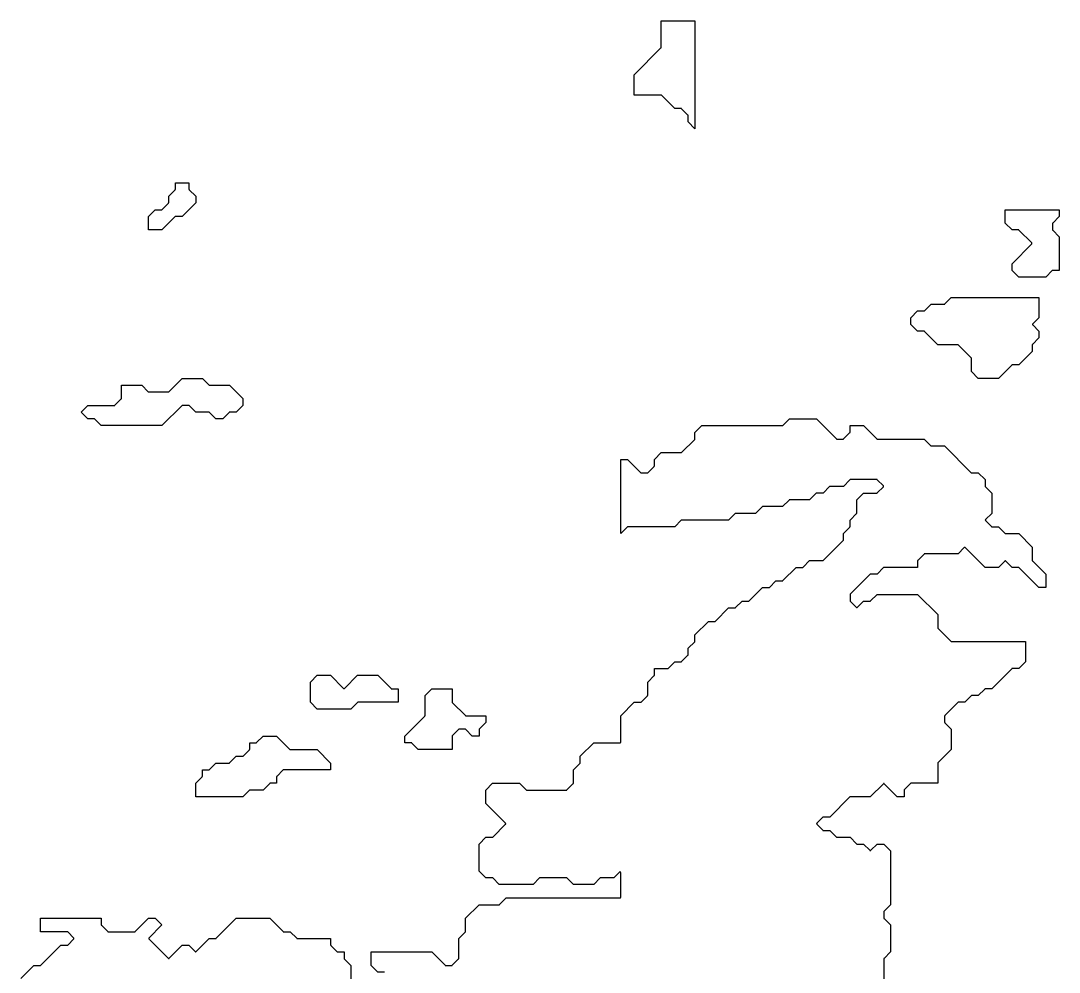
# Model space of a CAD drawing. Header units: metres. Extents: x 0 to 799, y 1 to 1100.
# Drawn here: x 639.1 to 793, y 957 to 1098 of the extents above; entities that cross this region are included whole.
import ezdxf

# ---------------------------------------------------------------- set-up
doc = ezdxf.new("R2010")
doc.units = ezdxf.units.M
doc.layers.add('forest', color=7, linetype='Continuous')

msp = doc.modelspace()

# ---------------------------------------------------------------- linework, layer by layer
at = {"layer": 'forest', "color": 191}
for points in [[(730, 1087), (730, 1087), (730, 1090), (730, 1090), (730, 1090), (733.97, 1093.97), (733.98, 1093.98), (733.98, 1093.99), (733.99, 1093.99), (733.99, 1094), (734, 1094.01), (734, 1094.02), (734, 1094.03), (734, 1094.04), (734, 1098), (734, 1098), (734, 1098), (739, 1098), (739, 1098), (739, 1098), (739, 1082), (739, 1082), (739, 1082), (738, 1083), (738, 1083), (738, 1083), (738, 1083.96), (738, 1083.97), (738, 1083.98), (738, 1083.99), (737.99, 1084), (737.99, 1084.01), (737.98, 1084.01), (737.98, 1084.02), (737.97, 1084.03), (737.03, 1084.97), (737.02, 1084.98), (737.01, 1084.98), (737.01, 1084.99), (737, 1084.99), (736.99, 1085), (736.98, 1085), (736.97, 1085), (736.96, 1085), (736, 1085), (736, 1085), (736, 1085), (734.03, 1086.97), (734.02, 1086.98), (734.01, 1086.98), (734.01, 1086.99), (734, 1086.99), (733.99, 1087), (733.98, 1087), (733.97, 1087), (733.96, 1087), (730, 1087), (730, 1087)], [(658, 1067), (658, 1067), (658, 1069), (658, 1069), (658, 1069), (659, 1070), (659, 1070), (659, 1070), (659.96, 1070), (659.97, 1070), (659.98, 1070), (659.99, 1070), (660, 1070.01), (660.01, 1070.01), (660.01, 1070.02), (660.02, 1070.02), (660.03, 1070.03), (660.97, 1070.97), (660.98, 1070.98), (660.98, 1070.99), (660.99, 1070.99), (660.99, 1071), (661, 1071.01), (661, 1071.02), (661, 1071.03), (661, 1071.04), (661, 1072), (661, 1072), (661, 1072), (661.97, 1072.97), (661.98, 1072.98), (661.98, 1072.99), (661.99, 1072.99), (661.99, 1073), (662, 1073.01), (662, 1073.02), (662, 1073.03), (662, 1073.04), (662, 1074), (662, 1074), (662, 1074), (664, 1074), (664, 1074), (664, 1074), (664, 1073.04), (664, 1073.03), (664, 1073.02), (664, 1073.01), (664.01, 1073), (664.01, 1072.99), (664.02, 1072.99), (664.02, 1072.98), (664.03, 1072.97), (665, 1072), (665, 1072), (665, 1072), (665, 1071), (665, 1071), (665, 1071), (663, 1069), (663, 1069), (663, 1069), (662.04, 1069), (662.03, 1069), (662.02, 1069), (662.01, 1069), (662, 1068.99), (661.99, 1068.99), (661.99, 1068.98), (661.98, 1068.98), (661.97, 1068.97), (660, 1067), (660, 1067), (660, 1067), (658, 1067), (658, 1067)], [(785, 1070), (785, 1070), (793, 1070), (793, 1070), (793, 1070), (793, 1069), (793, 1069), (793, 1069), (792.03, 1068.03), (792.02, 1068.02), (792.02, 1068.01), (792.01, 1068.01), (792.01, 1068), (792, 1067.99), (792, 1067.98), (792, 1067.97), (792, 1067.96), (792, 1067.04), (792, 1067.03), (792, 1067.02), (792, 1067.01), (792.01, 1067), (792.01, 1066.99), (792.02, 1066.99), (792.02, 1066.98), (792.03, 1066.97), (793, 1066), (793, 1066), (793, 1066), (793, 1061), (793, 1061), (793, 1061), (792.04, 1061), (792.03, 1061), (792.02, 1061), (792.01, 1061), (792, 1060.99), (791.99, 1060.99), (791.99, 1060.98), (791.98, 1060.98), (791.97, 1060.97), (791, 1060), (791, 1060), (791, 1060), (787, 1060), (787, 1060), (787, 1060), (786, 1061), (786, 1061), (786, 1061), (786, 1062), (786, 1062), (786, 1062), (788.93, 1064.93), (788.94, 1064.94), (788.94, 1064.94), (788.95, 1064.95), (788.95, 1064.96), (788.95, 1064.97), (788.96, 1064.98), (788.96, 1064.99), (788.96, 1065), (788.96, 1065.01), (788.96, 1065.02), (788.95, 1065.03), (788.95, 1065.04), (788.95, 1065.05), (788.94, 1065.06), (788.94, 1065.06), (788.93, 1065.07), (787.03, 1066.97), (787.02, 1066.98), (787.01, 1066.98), (787.01, 1066.99), (787, 1066.99), (786.99, 1067), (786.98, 1067), (786.97, 1067), (786.96, 1067), (786, 1067), (786, 1067), (786, 1067), (785, 1068), (785, 1068), (785, 1068), (785, 1070), (785, 1070)], [(771, 1053), (771, 1053), (771, 1054), (771, 1054), (771, 1054), (772, 1055), (772, 1055), (772, 1055), (772.96, 1055), (772.97, 1055), (772.98, 1055), (772.99, 1055), (773, 1055.01), (773.01, 1055.01), (773.01, 1055.02), (773.02, 1055.02), (773.03, 1055.03), (774, 1056), (774, 1056), (774, 1056), (775.96, 1056), (775.97, 1056), (775.98, 1056), (775.99, 1056), (776, 1056.01), (776.01, 1056.01), (776.01, 1056.02), (776.02, 1056.02), (776.03, 1056.03), (777, 1057), (777, 1057), (777, 1057), (790, 1057), (790, 1057), (790, 1057), (790, 1054), (790, 1054), (790, 1054), (789.07, 1053.07), (789.06, 1053.06), (789.06, 1053.06), (789.05, 1053.05), (789.05, 1053.04), (789.05, 1053.03), (789.04, 1053.02), (789.04, 1053.01), (789.04, 1053), (789.04, 1052.99), (789.04, 1052.98), (789.05, 1052.97), (789.05, 1052.96), (789.05, 1052.95), (789.06, 1052.94), (789.06, 1052.94), (789.07, 1052.93), (790, 1052), (790, 1052), (790, 1052), (790, 1051), (790, 1051), (790, 1051), (789.03, 1050.03), (789.02, 1050.02), (789.02, 1050.01), (789.01, 1050.01), (789.01, 1050), (789, 1049.99), (789, 1049.98), (789, 1049.97), (789, 1049.96), (789, 1049), (789, 1049), (789, 1049), (787, 1047), (787, 1047), (787, 1047), (786.04, 1047), (786.03, 1047), (786.02, 1047), (786.01, 1047), (786, 1046.99), (785.99, 1046.99), (785.99, 1046.98), (785.98, 1046.98), (785.97, 1046.97), (784, 1045), (784, 1045), (784, 1045), (781, 1045), (781, 1045), (781, 1045), (780, 1046), (780, 1046), (780, 1046), (780, 1047.96), (780, 1047.97), (780, 1047.98), (780, 1047.99), (779.99, 1048), (779.99, 1048.01), (779.98, 1048.01), (779.98, 1048.02), (779.97, 1048.03), (778.03, 1049.97), (778.02, 1049.98), (778.01, 1049.98), (778.01, 1049.99), (778, 1049.99), (777.99, 1050), (777.98, 1050), (777.97, 1050), (777.96, 1050), (775, 1050), (775, 1050), (775, 1050), (773.03, 1051.97), (773.02, 1051.98), (773.01, 1051.98), (773.01, 1051.99), (773, 1051.99), (772.99, 1052), (772.98, 1052), (772.97, 1052), (772.96, 1052), (772, 1052), (772, 1052), (772, 1052), (771, 1053), (771, 1053)], [(648, 1040), (648, 1040), (649, 1041), (649, 1041), (649, 1041), (652.96, 1041), (652.97, 1041), (652.98, 1041), (652.99, 1041), (653, 1041.01), (653.01, 1041.01), (653.01, 1041.02), (653.02, 1041.02), (653.03, 1041.03), (653.97, 1041.97), (653.98, 1041.98), (653.98, 1041.99), (653.99, 1041.99), (653.99, 1042), (654, 1042.01), (654, 1042.02), (654, 1042.03), (654, 1042.04), (654, 1044), (654, 1044), (654, 1044), (657, 1044), (657, 1044), (657, 1044), (657.97, 1043.03), (657.98, 1043.02), (657.99, 1043.02), (657.99, 1043.01), (658, 1043.01), (658.01, 1043), (658.02, 1043), (658.03, 1043), (658.04, 1043), (660.96, 1043), (660.97, 1043), (660.98, 1043), (660.99, 1043), (661, 1043.01), (661.01, 1043.01), (661.01, 1043.02), (661.02, 1043.02), (661.03, 1043.03), (663, 1045), (663, 1045), (663, 1045), (666, 1045), (666, 1045), (666, 1045), (666.97, 1044.03), (666.98, 1044.02), (666.99, 1044.02), (666.99, 1044.01), (667, 1044.01), (667.01, 1044), (667.02, 1044), (667.03, 1044), (667.04, 1044), (670, 1044), (670, 1044), (670, 1044), (672, 1042), (672, 1042), (672, 1042), (672, 1041), (672, 1041), (672, 1041), (671, 1040), (671, 1040), (671, 1040), (670.04, 1040), (670.03, 1040), (670.02, 1040), (670.01, 1040), (670, 1039.99), (669.99, 1039.99), (669.99, 1039.98), (669.98, 1039.98), (669.97, 1039.97), (669, 1039), (669, 1039), (669, 1039), (668, 1039), (668, 1039), (668, 1039), (667.03, 1039.97), (667.02, 1039.98), (667.01, 1039.98), (667.01, 1039.99), (667, 1039.99), (666.99, 1040), (666.98, 1040), (666.97, 1040), (666.96, 1040), (665, 1040), (665, 1040), (665, 1040), (664.03, 1040.97), (664.02, 1040.98), (664.01, 1040.98), (664.01, 1040.99), (664, 1040.99), (663.99, 1041), (663.98, 1041), (663.97, 1041), (663.96, 1041), (663.04, 1041), (663.03, 1041), (663.02, 1041), (663.01, 1041), (663, 1040.99), (662.99, 1040.99), (662.99, 1040.98), (662.98, 1040.98), (662.97, 1040.97), (660, 1038), (660, 1038), (660, 1038), (651, 1038), (651, 1038), (651, 1038), (650.03, 1038.97), (650.02, 1038.98), (650.01, 1038.98), (650.01, 1038.99), (650, 1038.99), (649.99, 1039), (649.98, 1039), (649.97, 1039), (649.96, 1039), (649, 1039), (649, 1039), (649, 1039), (648, 1040), (648, 1040)], [(692.97, 957), (692.96, 957), (692, 957), (692, 957), (692, 957), (691, 958), (691, 958), (691, 958), (691, 960), (691, 960), (691, 960), (700, 960), (700, 960), (700, 960), (701.97, 958.03), (701.98, 958.02), (701.99, 958.02), (701.99, 958.01), (702, 958.01), (702.01, 958), (702.02, 958), (702.03, 958), (702.04, 958), (702.96, 958), (702.97, 958), (702.98, 958), (702.99, 958), (703, 958.01), (703.01, 958.01), (703.01, 958.02), (703.02, 958.02), (703.03, 958.03), (703.97, 958.97), (703.98, 958.98), (703.98, 958.99), (703.99, 958.99), (703.99, 959), (704, 959.01), (704, 959.02), (704, 959.03), (704, 959.04), (704, 962), (704, 962), (704, 962), (704.97, 962.97), (704.98, 962.98), (704.98, 962.99), (704.99, 962.99), (704.99, 963), (705, 963.01), (705, 963.02), (705, 963.03), (705, 963.04), (705, 965), (705, 965), (705, 965), (707, 967), (707, 967), (707, 967), (709.96, 967), (709.97, 967), (709.98, 967), (709.99, 967), (710, 967.01), (710.01, 967.01), (710.01, 967.02), (710.02, 967.02), (710.03, 967.03), (711, 968), (711, 968), (711, 968), (727.9, 968), (727.91, 968), (727.92, 968), (727.93, 968), (727.94, 968.01), (727.95, 968.01), (727.96, 968.02), (727.96, 968.02), (727.97, 968.03), (727.98, 968.04), (727.98, 968.04), (727.99, 968.05), (727.99, 968.06), (728, 968.07), (728, 968.08), (728, 968.09), (728, 968.1), (728, 971.76), (728, 971.77), (728, 971.78), (728, 971.79), (727.99, 971.8), (727.99, 971.81), (727.98, 971.81), (727.98, 971.82), (727.97, 971.83), (727.96, 971.84), (727.96, 971.84), (727.95, 971.85), (727.94, 971.85), (727.93, 971.85), (727.92, 971.86), (727.91, 971.86), (727.9, 971.86), (727.89, 971.86), (727.88, 971.86), (727.87, 971.85), (727.86, 971.85), (727.85, 971.85), (727.84, 971.84), (727.84, 971.84), (727.83, 971.83), (727, 971), (727, 971), (727, 971), (725.04, 971), (725.03, 971), (725.02, 971), (725.01, 971), (725, 970.99), (724.99, 970.99), (724.99, 970.98), (724.98, 970.98), (724.97, 970.97), (724, 970), (724, 970), (724, 970), (721, 970), (721, 970), (721, 970), (720.03, 970.97), (720.02, 970.98), (720.01, 970.98), (720.01, 970.99), (720, 970.99), (719.99, 971), (719.98, 971), (719.97, 971), (719.96, 971), (716.04, 971), (716.03, 971), (716.02, 971), (716.01, 971), (716, 970.99), (715.99, 970.99), (715.99, 970.98), (715.98, 970.98), (715.97, 970.97), (715, 970), (715, 970), (715, 970), (710, 970), (710, 970), (710, 970), (709.03, 970.97), (709.02, 970.98), (709.01, 970.98), (709.01, 970.99), (709, 970.99), (708.99, 971), (708.98, 971), (708.97, 971), (708.96, 971), (708, 971), (708, 971), (708, 971), (707, 972), (707, 972), (707, 972), (707, 976), (707, 976), (707, 976), (708, 977), (708, 977), (708, 977), (708.96, 977), (708.97, 977), (708.98, 977), (708.99, 977), (709, 977.01), (709.01, 977.01), (709.01, 977.02), (709.02, 977.02), (709.03, 977.03), (710.93, 978.93), (710.94, 978.94), (710.94, 978.94), (710.95, 978.95), (710.95, 978.96), (710.95, 978.97), (710.96, 978.98), (710.96, 978.99), (710.96, 979), (710.96, 979.01), (710.96, 979.02), (710.95, 979.03), (710.95, 979.04), (710.95, 979.05), (710.94, 979.06), (710.94, 979.06), (710.93, 979.07), (708, 982), (708, 982), (708, 982), (708, 984), (708, 984), (708, 984), (709, 985), (709, 985), (709, 985), (713, 985), (713, 985), (713, 985), (713.97, 984.03), (713.98, 984.02), (713.99, 984.02), (713.99, 984.01), (714, 984.01), (714.01, 984), (714.02, 984), (714.03, 984), (714.04, 984), (719.96, 984), (719.97, 984), (719.98, 984), (719.99, 984), (720, 984.01), (720.01, 984.01), (720.01, 984.02), (720.02, 984.02), (720.03, 984.03), (720.97, 984.97), (720.98, 984.98), (720.98, 984.99), (720.99, 984.99), (720.99, 985), (721, 985.01), (721, 985.02), (721, 985.03), (721, 985.04), (721, 987), (721, 987), (721, 987), (721.97, 987.97), (721.98, 987.98), (721.98, 987.99), (721.99, 987.99), (721.99, 988), (722, 988.01), (722, 988.02), (722, 988.03), (722, 988.04), (722, 989), (722, 989), (722, 989), (724, 991), (724, 991), (724, 991), (727.9, 991), (727.91, 991), (727.92, 991), (727.93, 991), (727.94, 991.01), (727.95, 991.01), (727.96, 991.02), (727.96, 991.02), (727.97, 991.03), (727.98, 991.04), (727.98, 991.04), (727.99, 991.05), (727.99, 991.06), (728, 991.07), (728, 991.08), (728, 991.09), (728, 991.1), (728, 995), (728, 995), (728, 995), (730, 997), (730, 997), (730, 997), (730.96, 997), (730.97, 997), (730.98, 997), (730.99, 997), (731, 997.01), (731.01, 997.01), (731.01, 997.02), (731.02, 997.02), (731.03, 997.03), (731.97, 997.97), (731.98, 997.98), (731.98, 997.99), (731.99, 997.99), (731.99, 998), (732, 998.01), (732, 998.02), (732, 998.03), (732, 998.04), (732, 1000), (732, 1000), (732, 1000), (732.97, 1000.97), (732.98, 1000.98), (732.98, 1000.99), (732.99, 1000.99), (732.99, 1001), (733, 1001.01), (733, 1001.02), (733, 1001.03), (733, 1001.04), (733, 1002), (733, 1002), (733, 1002), (734.96, 1002), (734.97, 1002), (734.98, 1002), (734.99, 1002), (735, 1002.01), (735.01, 1002.01), (735.01, 1002.02), (735.02, 1002.02), (735.03, 1002.03), (736, 1003), (736, 1003), (736, 1003), (736.96, 1003), (736.97, 1003), (736.98, 1003), (736.99, 1003), (737, 1003.01), (737.01, 1003.01), (737.01, 1003.02), (737.02, 1003.02), (737.03, 1003.03), (737.97, 1003.97), (737.98, 1003.98), (737.98, 1003.99), (737.99, 1003.99), (737.99, 1004), (738, 1004.01), (738, 1004.02), (738, 1004.03), (738, 1004.04), (738, 1005), (738, 1005), (738, 1005), (738.97, 1005.97), (738.98, 1005.98), (738.98, 1005.99), (738.99, 1005.99), (738.99, 1006), (739, 1006.01), (739, 1006.02), (739, 1006.03), (739, 1006.04), (739, 1007), (739, 1007), (739, 1007), (741, 1009), (741, 1009), (741, 1009), (741.96, 1009), (741.97, 1009), (741.98, 1009), (741.99, 1009), (742, 1009.01), (742.01, 1009.01), (742.01, 1009.02), (742.02, 1009.02), (742.03, 1009.03), (744, 1011), (744, 1011), (744, 1011), (744.96, 1011), (744.97, 1011), (744.98, 1011), (744.99, 1011), (745, 1011.01), (745.01, 1011.01), (745.01, 1011.02), (745.02, 1011.02), (745.03, 1011.03), (746, 1012), (746, 1012), (746, 1012), (746.96, 1012), (746.97, 1012), (746.98, 1012), (746.99, 1012), (747, 1012.01), (747.01, 1012.01), (747.01, 1012.02), (747.02, 1012.02), (747.03, 1012.03), (749, 1014), (749, 1014), (749, 1014), (749.96, 1014), (749.97, 1014), (749.98, 1014), (749.99, 1014), (750, 1014.01), (750.01, 1014.01), (750.01, 1014.02), (750.02, 1014.02), (750.03, 1014.03), (751, 1015), (751, 1015), (751, 1015), (751.96, 1015), (751.97, 1015), (751.98, 1015), (751.99, 1015), (752, 1015.01), (752.01, 1015.01), (752.01, 1015.02), (752.02, 1015.02), (752.03, 1015.03), (754, 1017), (754, 1017), (754, 1017), (754.96, 1017), (754.97, 1017), (754.98, 1017), (754.99, 1017), (755, 1017.01), (755.01, 1017.01), (755.01, 1017.02), (755.02, 1017.02), (755.03, 1017.03), (756, 1018), (756, 1018), (756, 1018), (757.96, 1018), (757.97, 1018), (757.98, 1018), (757.99, 1018), (758, 1018.01), (758.01, 1018.01), (758.01, 1018.02), (758.02, 1018.02), (758.03, 1018.03), (760.97, 1020.97), (760.98, 1020.98), (760.98, 1020.99), (760.99, 1020.99), (760.99, 1021), (761, 1021.01), (761, 1021.02), (761, 1021.03), (761, 1021.04), (761, 1022), (761, 1022), (761, 1022), (761.97, 1022.97), (761.98, 1022.98), (761.98, 1022.99), (761.99, 1022.99), (761.99, 1023), (762, 1023.01), (762, 1023.02), (762, 1023.03), (762, 1023.04), (762, 1024), (762, 1024), (762, 1024), (762.97, 1024.97), (762.98, 1024.98), (762.98, 1024.99), (762.99, 1024.99), (762.99, 1025), (763, 1025.01), (763, 1025.02), (763, 1025.03), (763, 1025.04), (763, 1027), (763, 1027), (763, 1027), (764, 1028), (764, 1028), (764, 1028), (765.96, 1028), (765.97, 1028), (765.98, 1028), (765.99, 1028), (766, 1028.01), (766.01, 1028.01), (766.01, 1028.02), (766.02, 1028.02), (766.03, 1028.03), (766.93, 1028.93), (766.94, 1028.94), (766.94, 1028.94), (766.95, 1028.95), (766.95, 1028.96), (766.95, 1028.97), (766.96, 1028.98), (766.96, 1028.99), (766.96, 1029), (766.96, 1029.01), (766.96, 1029.02), (766.95, 1029.03), (766.95, 1029.04), (766.95, 1029.05), (766.94, 1029.06), (766.94, 1029.06), (766.93, 1029.07), (766.03, 1029.97), (766.02, 1029.98), (766.01, 1029.98), (766.01, 1029.99), (766, 1029.99), (765.99, 1030), (765.98, 1030), (765.97, 1030), (765.96, 1030), (762.04, 1030), (762.03, 1030), (762.02, 1030), (762.01, 1030), (762, 1029.99), (761.99, 1029.99), (761.99, 1029.98), (761.98, 1029.98), (761.97, 1029.97), (761, 1029), (761, 1029), (761, 1029), (759.04, 1029), (759.03, 1029), (759.02, 1029), (759.01, 1029), (759, 1028.99), (758.99, 1028.99), (758.99, 1028.98), (758.98, 1028.98), (758.97, 1028.97), (758, 1028), (758, 1028), (758, 1028), (757.04, 1028), (757.03, 1028), (757.02, 1028), (757.01, 1028), (757, 1027.99), (756.99, 1027.99), (756.99, 1027.98), (756.98, 1027.98), (756.97, 1027.97), (756, 1027), (756, 1027), (756, 1027), (753.04, 1027), (753.03, 1027), (753.02, 1027), (753.01, 1027), (753, 1026.99), (752.99, 1026.99), (752.99, 1026.98), (752.98, 1026.98), (752.97, 1026.97), (752, 1026), (752, 1026), (752, 1026), (749.04, 1026), (749.03, 1026), (749.02, 1026), (749.01, 1026), (749, 1025.99), (748.99, 1025.99), (748.99, 1025.98), (748.98, 1025.98), (748.97, 1025.97), (748, 1025), (748, 1025), (748, 1025), (745.04, 1025), (745.03, 1025), (745.02, 1025), (745.01, 1025), (745, 1024.99), (744.99, 1024.99), (744.99, 1024.98), (744.98, 1024.98), (744.97, 1024.97), (744, 1024), (744, 1024), (744, 1024), (737.04, 1024), (737.03, 1024), (737.02, 1024), (737.01, 1024), (737, 1023.99), (736.99, 1023.99), (736.99, 1023.98), (736.98, 1023.98), (736.97, 1023.97), (736, 1023), (736, 1023), (736, 1023), (729.04, 1023), (729.03, 1023), (729.02, 1023), (729.01, 1023), (729, 1022.99), (728.99, 1022.99), (728.99, 1022.98), (728.98, 1022.98), (728.97, 1022.97), (728, 1022), (728, 1022), (728, 1022), (728, 1033), (728, 1033), (728, 1033), (729, 1033), (729, 1033), (729, 1033), (730.97, 1031.03), (730.98, 1031.02), (730.99, 1031.02), (730.99, 1031.01), (731, 1031.01), (731.01, 1031), (731.02, 1031), (731.03, 1031), (731.04, 1031), (731.96, 1031), (731.97, 1031), (731.98, 1031), (731.99, 1031), (732, 1031.01), (732.01, 1031.01), (732.01, 1031.02), (732.02, 1031.02), (732.03, 1031.03), (732.97, 1031.97), (732.98, 1031.98), (732.98, 1031.99), (732.99, 1031.99), (732.99, 1032), (733, 1032.01), (733, 1032.02), (733, 1032.03), (733, 1032.04), (733, 1033), (733, 1033), (733, 1033), (734, 1034), (734, 1034), (734, 1034), (736.96, 1034), (736.97, 1034), (736.98, 1034), (736.99, 1034), (737, 1034.01), (737.01, 1034.01), (737.01, 1034.02), (737.02, 1034.02), (737.03, 1034.03), (738.97, 1035.97), (738.98, 1035.98), (738.98, 1035.99), (738.99, 1035.99), (738.99, 1036), (739, 1036.01), (739, 1036.02), (739, 1036.03), (739, 1036.04), (739, 1037), (739, 1037), (739, 1037), (740, 1038), (740, 1038), (740, 1038), (751.96, 1038), (751.97, 1038), (751.98, 1038), (751.99, 1038), (752, 1038.01), (752.01, 1038.01), (752.01, 1038.02), (752.02, 1038.02), (752.03, 1038.03), (753, 1039), (753, 1039), (753, 1039), (757, 1039), (757, 1039), (757, 1039), (759.97, 1036.03), (759.98, 1036.02), (759.99, 1036.02), (759.99, 1036.01), (760, 1036.01), (760.01, 1036), (760.02, 1036), (760.03, 1036), (760.04, 1036), (760.96, 1036), (760.97, 1036), (760.98, 1036), (760.99, 1036), (761, 1036.01), (761.01, 1036.01), (761.01, 1036.02), (761.02, 1036.02), (761.03, 1036.03), (761.97, 1036.97), (761.98, 1036.98), (761.98, 1036.99), (761.99, 1036.99), (761.99, 1037), (762, 1037.01), (762, 1037.02), (762, 1037.03), (762, 1037.04), (762, 1038), (762, 1038), (762, 1038), (764, 1038), (764, 1038), (764, 1038), (765.97, 1036.03), (765.98, 1036.02), (765.99, 1036.02), (765.99, 1036.01), (766, 1036.01), (766.01, 1036), (766.02, 1036), (766.03, 1036), (766.04, 1036), (773, 1036), (773, 1036), (773, 1036), (773.97, 1035.03), (773.98, 1035.02), (773.99, 1035.02), (773.99, 1035.01), (774, 1035.01), (774.01, 1035), (774.02, 1035), (774.03, 1035), (774.04, 1035), (776, 1035), (776, 1035), (776, 1035), (779.97, 1031.03), (779.98, 1031.02), (779.99, 1031.02), (779.99, 1031.01), (780, 1031.01), (780.01, 1031), (780.02, 1031), (780.03, 1031), (780.04, 1031), (781, 1031), (781, 1031), (781, 1031), (782, 1030), (782, 1030), (782, 1030), (782, 1029.04), (782, 1029.03), (782, 1029.02), (782, 1029.01), (782.01, 1029), (782.01, 1028.99), (782.02, 1028.99), (782.02, 1028.98), (782.03, 1028.97), (783, 1028), (783, 1028), (783, 1028), (783, 1025), (783, 1025), (783, 1025), (782.07, 1024.07), (782.06, 1024.06), (782.06, 1024.06), (782.05, 1024.05), (782.05, 1024.04), (782.05, 1024.03), (782.04, 1024.02), (782.04, 1024.01), (782.04, 1024), (782.04, 1023.99), (782.04, 1023.98), (782.05, 1023.97), (782.05, 1023.96), (782.05, 1023.95), (782.06, 1023.94), (782.06, 1023.94), (782.07, 1023.93), (782.97, 1023.03), (782.98, 1023.02), (782.99, 1023.02), (782.99, 1023.01), (783, 1023.01), (783.01, 1023), (783.02, 1023), (783.03, 1023), (783.04, 1023), (784, 1023), (784, 1023), (784, 1023), (784.97, 1022.03), (784.98, 1022.02), (784.99, 1022.02), (784.99, 1022.01), (785, 1022.01), (785.01, 1022), (785.02, 1022), (785.03, 1022), (785.04, 1022), (787, 1022), (787, 1022), (787, 1022), (789, 1020), (789, 1020), (789, 1020), (789, 1018.04), (789, 1018.03), (789, 1018.02), (789, 1018.01), (789.01, 1018), (789.01, 1017.99), (789.02, 1017.99), (789.02, 1017.98), (789.03, 1017.97), (791, 1016), (791, 1016), (791, 1016), (791, 1014), (791, 1014), (791, 1014), (790, 1014), (790, 1014), (790, 1014), (787.03, 1016.97), (787.02, 1016.98), (787.01, 1016.98), (787.01, 1016.99), (787, 1016.99), (786.99, 1017), (786.98, 1017), (786.97, 1017), (786.96, 1017), (786, 1017), (786, 1017), (786, 1017), (785.07, 1017.93), (785.06, 1017.94), (785.06, 1017.94), (785.05, 1017.95), (785.04, 1017.95), (785.03, 1017.95), (785.02, 1017.96), (785.01, 1017.96), (785, 1017.96), (784.99, 1017.96), (784.98, 1017.96), (784.97, 1017.95), (784.96, 1017.95), (784.95, 1017.95), (784.94, 1017.94), (784.94, 1017.94), (784.93, 1017.93), (784, 1017), (784, 1017), (784, 1017), (782, 1017), (782, 1017), (782, 1017), (779.07, 1019.93), (779.06, 1019.94), (779.06, 1019.94), (779.05, 1019.95), (779.04, 1019.95), (779.03, 1019.95), (779.02, 1019.96), (779.01, 1019.96), (779, 1019.96), (778.99, 1019.96), (778.98, 1019.96), (778.97, 1019.95), (778.96, 1019.95), (778.95, 1019.95), (778.94, 1019.94), (778.94, 1019.94), (778.93, 1019.93), (778, 1019), (778, 1019), (778, 1019), (773.04, 1019), (773.03, 1019), (773.02, 1019), (773.01, 1019), (773, 1018.99), (772.99, 1018.99), (772.99, 1018.98), (772.98, 1018.98), (772.97, 1018.97), (772.03, 1018.03), (772.02, 1018.02), (772.02, 1018.01), (772.01, 1018.01), (772.01, 1018), (772, 1017.99), (772, 1017.98), (772, 1017.97), (772, 1017.96), (772, 1017), (772, 1017), (772, 1017), (767.04, 1017), (767.03, 1017), (767.02, 1017), (767.01, 1017), (767, 1016.99), (766.99, 1016.99), (766.99, 1016.98), (766.98, 1016.98), (766.97, 1016.97), (766, 1016), (766, 1016), (766, 1016), (765.04, 1016), (765.03, 1016), (765.02, 1016), (765.01, 1016), (765, 1015.99), (764.99, 1015.99), (764.99, 1015.98), (764.98, 1015.98), (764.97, 1015.97), (762.03, 1013.03), (762.02, 1013.02), (762.02, 1013.01), (762.01, 1013.01), (762.01, 1013), (762, 1012.99), (762, 1012.98), (762, 1012.97), (762, 1012.96), (762, 1012.04), (762, 1012.03), (762, 1012.02), (762, 1012.01), (762.01, 1012), (762.01, 1011.99), (762.02, 1011.99), (762.02, 1011.98), (762.03, 1011.97), (762.93, 1011.07), (762.94, 1011.06), (762.94, 1011.06), (762.95, 1011.05), (762.96, 1011.05), (762.97, 1011.05), (762.98, 1011.04), (762.99, 1011.04), (763, 1011.04), (763.01, 1011.04), (763.02, 1011.04), (763.03, 1011.05), (763.04, 1011.05), (763.05, 1011.05), (763.06, 1011.06), (763.06, 1011.06), (763.07, 1011.07), (764, 1012), (764, 1012), (764, 1012), (764.96, 1012), (764.97, 1012), (764.98, 1012), (764.99, 1012), (765, 1012.01), (765.01, 1012.01), (765.01, 1012.02), (765.02, 1012.02), (765.03, 1012.03), (766, 1013), (766, 1013), (766, 1013), (772, 1013), (772, 1013), (772, 1013), (775, 1010), (775, 1010), (775, 1010), (775, 1008.04), (775, 1008.03), (775, 1008.02), (775, 1008.01), (775.01, 1008), (775.01, 1007.99), (775.02, 1007.99), (775.02, 1007.98), (775.03, 1007.97), (776.97, 1006.03), (776.98, 1006.02), (776.99, 1006.02), (776.99, 1006.01), (777, 1006.01), (777.01, 1006), (777.02, 1006), (777.03, 1006), (777.04, 1006), (788, 1006), (788, 1006), (788, 1006), (788, 1003), (788, 1003), (788, 1003), (787, 1002), (787, 1002), (787, 1002), (786.04, 1002), (786.03, 1002), (786.02, 1002), (786.01, 1002), (786, 1001.99), (785.99, 1001.99), (785.99, 1001.98), (785.98, 1001.98), (785.97, 1001.97), (783, 999), (783, 999), (783, 999), (782.04, 999), (782.03, 999), (782.02, 999), (782.01, 999), (782, 998.99), (781.99, 998.99), (781.99, 998.98), (781.98, 998.98), (781.97, 998.97), (781, 998), (781, 998), (781, 998), (780.04, 998), (780.03, 998), (780.02, 998), (780.01, 998), (780, 997.99), (779.99, 997.99), (779.99, 997.98), (779.98, 997.98), (779.97, 997.97), (779, 997), (779, 997), (779, 997), (778.04, 997), (778.03, 997), (778.02, 997), (778.01, 997), (778, 996.99), (777.99, 996.99), (777.99, 996.98), (777.98, 996.98), (777.97, 996.97), (776.03, 995.03), (776.02, 995.02), (776.02, 995.01), (776.01, 995.01), (776.01, 995), (776, 994.99), (776, 994.98), (776, 994.97), (776, 994.96), (776, 994.04), (776, 994.03), (776, 994.02), (776, 994.01), (776.01, 994), (776.01, 993.99), (776.02, 993.99), (776.02, 993.98), (776.03, 993.97), (777, 993), (777, 993), (777, 993), (777, 990), (777, 990), (777, 990), (775.03, 988.03), (775.02, 988.02), (775.02, 988.01), (775.01, 988.01), (775.01, 988), (775, 987.99), (775, 987.98), (775, 987.97), (775, 987.96), (775, 985), (775, 985), (775, 985), (771.04, 985), (771.03, 985), (771.02, 985), (771.01, 985), (771, 984.99), (770.99, 984.99), (770.99, 984.98), (770.98, 984.98), (770.97, 984.97), (770.03, 984.03), (770.02, 984.02), (770.02, 984.01), (770.01, 984.01), (770.01, 984), (770, 983.99), (770, 983.98), (770, 983.97), (770, 983.96), (770, 983), (770, 983), (770, 983), (769, 983), (769, 983), (769, 983), (767.07, 984.93), (767.06, 984.94), (767.06, 984.94), (767.05, 984.95), (767.04, 984.95), (767.03, 984.95), (767.02, 984.96), (767.01, 984.96), (767, 984.96), (766.99, 984.96), (766.98, 984.96), (766.97, 984.95), (766.96, 984.95), (766.95, 984.95), (766.94, 984.94), (766.94, 984.94), (766.93, 984.93), (765, 983), (765, 983), (765, 983), (762.04, 983), (762.03, 983), (762.02, 983), (762.01, 983), (762, 982.99), (761.99, 982.99), (761.99, 982.98), (761.98, 982.98), (761.97, 982.97), (759, 980), (759, 980), (759, 980), (758.04, 980), (758.03, 980), (758.02, 980), (758.01, 980), (758, 979.99), (757.99, 979.99), (757.99, 979.98), (757.98, 979.98), (757.97, 979.97), (757.07, 979.07), (757.06, 979.06), (757.06, 979.06), (757.05, 979.05), (757.05, 979.04), (757.05, 979.03), (757.04, 979.02), (757.04, 979.01), (757.04, 979), (757.04, 978.99), (757.04, 978.98), (757.05, 978.97), (757.05, 978.96), (757.05, 978.95), (757.06, 978.94), (757.06, 978.94), (757.07, 978.93), (757.97, 978.03), (757.98, 978.02), (757.99, 978.02), (757.99, 978.01), (758, 978.01), (758.01, 978), (758.02, 978), (758.03, 978), (758.04, 978), (759, 978), (759, 978), (759, 978), (759.97, 977.03), (759.98, 977.02), (759.99, 977.02), (759.99, 977.01), (760, 977.01), (760.01, 977), (760.02, 977), (760.03, 977), (760.04, 977), (762, 977), (762, 977), (762, 977), (762.97, 976.03), (762.98, 976.02), (762.99, 976.02), (762.99, 976.01), (763, 976.01), (763.01, 976), (763.02, 976), (763.03, 976), (763.04, 976), (764, 976), (764, 976), (764, 976), (764.93, 975.07), (764.94, 975.06), (764.94, 975.06), (764.95, 975.05), (764.96, 975.05), (764.97, 975.05), (764.98, 975.04), (764.99, 975.04), (765, 975.04), (765.01, 975.04), (765.02, 975.04), (765.03, 975.05), (765.04, 975.05), (765.05, 975.05), (765.06, 975.06), (765.06, 975.06), (765.07, 975.07), (766, 976), (766, 976), (766, 976), (767, 976), (767, 976), (767, 976), (768, 975), (768, 975), (768, 975), (768, 967), (768, 967), (768, 967), (767.03, 966.03), (767.02, 966.02), (767.02, 966.01), (767.01, 966.01), (767.01, 966), (767, 965.99), (767, 965.98), (767, 965.97), (767, 965.96), (767, 965.04), (767, 965.03), (767, 965.02), (767, 965.01), (767.01, 965), (767.01, 964.99), (767.02, 964.99), (767.02, 964.98), (767.03, 964.97), (768, 964), (768, 964), (768, 964), (768, 960), (768, 960), (768, 960), (767.03, 959.03), (767.02, 959.02), (767.02, 959.01), (767.01, 959.01), (767.01, 959), (767, 958.99), (767, 958.98), (767, 958.97), (767, 958.96), (767, 956)], [(682, 997), (682, 997), (682, 1000), (682, 1000), (682, 1000), (683, 1001), (683, 1001), (683, 1001), (685, 1001), (685, 1001), (685, 1001), (686.93, 999.07), (686.94, 999.06), (686.94, 999.06), (686.95, 999.05), (686.96, 999.05), (686.97, 999.05), (686.98, 999.04), (686.99, 999.04), (687, 999.04), (687.01, 999.04), (687.02, 999.04), (687.03, 999.05), (687.04, 999.05), (687.05, 999.05), (687.06, 999.06), (687.06, 999.06), (687.07, 999.07), (689, 1001), (689, 1001), (689, 1001), (692, 1001), (692, 1001), (692, 1001), (693.97, 999.03), (693.98, 999.02), (693.99, 999.02), (693.99, 999.01), (694, 999.01), (694.01, 999), (694.02, 999), (694.03, 999), (694.04, 999), (695, 999), (695, 999), (695, 999), (695, 997), (695, 997), (695, 997), (689.04, 997), (689.03, 997), (689.02, 997), (689.01, 997), (689, 996.99), (688.99, 996.99), (688.99, 996.98), (688.98, 996.98), (688.97, 996.97), (688, 996), (688, 996), (688, 996), (683, 996), (683, 996), (683, 996), (682, 997), (682, 997)], [(696, 991), (696, 991), (696, 992), (696, 992), (696, 992), (698.97, 994.97), (698.98, 994.98), (698.98, 994.99), (698.99, 994.99), (698.99, 995), (699, 995.01), (699, 995.02), (699, 995.03), (699, 995.04), (699, 998), (699, 998), (699, 998), (700, 999), (700, 999), (700, 999), (703, 999), (703, 999), (703, 999), (703, 997.04), (703, 997.03), (703, 997.02), (703, 997.01), (703.01, 997), (703.01, 996.99), (703.02, 996.99), (703.02, 996.98), (703.03, 996.97), (704.97, 995.03), (704.98, 995.02), (704.99, 995.02), (704.99, 995.01), (705, 995.01), (705.01, 995), (705.02, 995), (705.03, 995), (705.04, 995), (708, 995), (708, 995), (708, 995), (708, 994), (708, 994), (708, 994), (707.03, 993.03), (707.02, 993.02), (707.02, 993.01), (707.01, 993.01), (707.01, 993), (707, 992.99), (707, 992.98), (707, 992.97), (707, 992.96), (707, 992), (707, 992), (707, 992), (706, 992), (706, 992), (706, 992), (705.03, 992.97), (705.02, 992.98), (705.01, 992.98), (705.01, 992.99), (705, 992.99), (704.99, 993), (704.98, 993), (704.97, 993), (704.96, 993), (704.04, 993), (704.03, 993), (704.02, 993), (704.01, 993), (704, 992.99), (703.99, 992.99), (703.99, 992.98), (703.98, 992.98), (703.97, 992.97), (703.03, 992.03), (703.02, 992.02), (703.02, 992.01), (703.01, 992.01), (703.01, 992), (703, 991.99), (703, 991.98), (703, 991.97), (703, 991.96), (703, 990), (703, 990), (703, 990), (698, 990), (698, 990), (698, 990), (697.03, 990.97), (697.02, 990.98), (697.01, 990.98), (697.01, 990.99), (697, 990.99), (696.99, 991), (696.98, 991), (696.97, 991), (696.96, 991), (696, 991), (696, 991)], [(665, 983), (665, 983), (665, 985), (665, 985), (665, 985), (665.97, 985.97), (665.98, 985.98), (665.98, 985.99), (665.99, 985.99), (665.99, 986), (666, 986.01), (666, 986.02), (666, 986.03), (666, 986.04), (666, 987), (666, 987), (666, 987), (666.96, 987), (666.97, 987), (666.98, 987), (666.99, 987), (667, 987.01), (667.01, 987.01), (667.01, 987.02), (667.02, 987.02), (667.03, 987.03), (668, 988), (668, 988), (668, 988), (669.96, 988), (669.97, 988), (669.98, 988), (669.99, 988), (670, 988.01), (670.01, 988.01), (670.01, 988.02), (670.02, 988.02), (670.03, 988.03), (671, 989), (671, 989), (671, 989), (671.96, 989), (671.97, 989), (671.98, 989), (671.99, 989), (672, 989.01), (672.01, 989.01), (672.01, 989.02), (672.02, 989.02), (672.03, 989.03), (672.97, 989.97), (672.98, 989.98), (672.98, 989.99), (672.99, 989.99), (672.99, 990), (673, 990.01), (673, 990.02), (673, 990.03), (673, 990.04), (673, 991), (673, 991), (673, 991), (673.96, 991), (673.97, 991), (673.98, 991), (673.99, 991), (674, 991.01), (674.01, 991.01), (674.01, 991.02), (674.02, 991.02), (674.03, 991.03), (675, 992), (675, 992), (675, 992), (677, 992), (677, 992), (677, 992), (678.97, 990.03), (678.98, 990.02), (678.99, 990.02), (678.99, 990.01), (679, 990.01), (679.01, 990), (679.02, 990), (679.03, 990), (679.04, 990), (683, 990), (683, 990), (683, 990), (685, 988), (685, 988), (685, 988), (685, 987), (685, 987), (685, 987), (678.04, 987), (678.03, 987), (678.02, 987), (678.01, 987), (678, 986.99), (677.99, 986.99), (677.99, 986.98), (677.98, 986.98), (677.97, 986.97), (677.03, 986.03), (677.02, 986.02), (677.02, 986.01), (677.01, 986.01), (677.01, 986), (677, 985.99), (677, 985.98), (677, 985.97), (677, 985.96), (677, 985), (677, 985), (677, 985), (676.04, 985), (676.03, 985), (676.02, 985), (676.01, 985), (676, 984.99), (675.99, 984.99), (675.99, 984.98), (675.98, 984.98), (675.97, 984.97), (675, 984), (675, 984), (675, 984), (673.04, 984), (673.03, 984), (673.02, 984), (673.01, 984), (673, 983.99), (672.99, 983.99), (672.99, 983.98), (672.98, 983.98), (672.97, 983.97), (672, 983), (672, 983), (672, 983), (665, 983), (665, 983)], [(639.07, 956.07), (641, 958), (641, 958), (641, 958), (641.96, 958), (641.97, 958), (641.98, 958), (641.99, 958), (642, 958.01), (642.01, 958.01), (642.01, 958.02), (642.02, 958.02), (642.03, 958.03), (645, 961), (645, 961), (645, 961), (645.96, 961), (645.97, 961), (645.98, 961), (645.99, 961), (646, 961.01), (646.01, 961.01), (646.01, 961.02), (646.02, 961.02), (646.03, 961.03), (646.93, 961.93), (646.94, 961.94), (646.94, 961.94), (646.95, 961.95), (646.95, 961.96), (646.95, 961.97), (646.96, 961.98), (646.96, 961.99), (646.96, 962), (646.96, 962.01), (646.96, 962.02), (646.95, 962.03), (646.95, 962.04), (646.95, 962.05), (646.94, 962.06), (646.94, 962.06), (646.93, 962.07), (646.03, 962.97), (646.02, 962.98), (646.01, 962.98), (646.01, 962.99), (646, 962.99), (645.99, 963), (645.98, 963), (645.97, 963), (645.96, 963), (642, 963), (642, 963), (642, 963), (642, 965), (642, 965), (642, 965), (651, 965), (651, 965), (651, 965), (651, 964.04), (651, 964.03), (651, 964.02), (651, 964.01), (651.01, 964), (651.01, 963.99), (651.02, 963.99), (651.02, 963.98), (651.03, 963.97), (651.97, 963.03), (651.98, 963.02), (651.99, 963.02), (651.99, 963.01), (652, 963.01), (652.01, 963), (652.02, 963), (652.03, 963), (652.04, 963), (655.96, 963), (655.97, 963), (655.98, 963), (655.99, 963), (656, 963.01), (656.01, 963.01), (656.01, 963.02), (656.02, 963.02), (656.03, 963.03), (658, 965), (658, 965), (658, 965), (659, 965), (659, 965), (659, 965), (660, 964), (660, 964), (660, 964), (658.07, 962.07), (658.06, 962.06), (658.06, 962.06), (658.05, 962.05), (658.05, 962.04), (658.05, 962.03), (658.04, 962.02), (658.04, 962.01), (658.04, 962), (658.04, 961.99), (658.04, 961.98), (658.05, 961.97), (658.05, 961.96), (658.05, 961.95), (658.06, 961.94), (658.06, 961.94), (658.07, 961.93), (660.93, 959.07), (660.94, 959.06), (660.94, 959.06), (660.95, 959.05), (660.96, 959.05), (660.97, 959.05), (660.98, 959.04), (660.99, 959.04), (661, 959.04), (661.01, 959.04), (661.02, 959.04), (661.03, 959.05), (661.04, 959.05), (661.05, 959.05), (661.06, 959.06), (661.06, 959.06), (661.07, 959.07), (663, 961), (663, 961), (663, 961), (664, 961), (664, 961), (664, 961), (664.93, 960.07), (664.94, 960.06), (664.94, 960.06), (664.95, 960.05), (664.96, 960.05), (664.97, 960.05), (664.98, 960.04), (664.99, 960.04), (665, 960.04), (665.01, 960.04), (665.02, 960.04), (665.03, 960.05), (665.04, 960.05), (665.05, 960.05), (665.06, 960.06), (665.06, 960.06), (665.07, 960.07), (667, 962), (667, 962), (667, 962), (667.96, 962), (667.97, 962), (667.98, 962), (667.99, 962), (668, 962.01), (668.01, 962.01), (668.01, 962.02), (668.02, 962.02), (668.03, 962.03), (671, 965), (671, 965), (671, 965), (676, 965), (676, 965), (676, 965), (677.97, 963.03), (677.98, 963.02), (677.99, 963.02), (677.99, 963.01), (678, 963.01), (678.01, 963), (678.02, 963), (678.03, 963), (678.04, 963), (679, 963), (679, 963), (679, 963), (679.97, 962.03), (679.98, 962.02), (679.99, 962.02), (679.99, 962.01), (680, 962.01), (680.01, 962), (680.02, 962), (680.03, 962), (680.04, 962), (685, 962), (685, 962), (685, 962), (685, 961.04), (685, 961.03), (685, 961.02), (685, 961.01), (685.01, 961), (685.01, 960.99), (685.02, 960.99), (685.02, 960.98), (685.03, 960.97), (685.97, 960.03), (685.98, 960.02), (685.99, 960.02), (685.99, 960.01), (686, 960.01), (686.01, 960), (686.02, 960), (686.03, 960), (686.04, 960), (687, 960), (687, 960), (687, 960), (687, 959.04), (687, 959.03), (687, 959.02), (687, 959.01), (687.01, 959), (687.01, 958.99), (687.02, 958.99), (687.02, 958.98), (687.03, 958.97), (688, 958), (688, 958), (688, 958), (688, 952.04)]]:
    msp.add_lwpolyline(points, dxfattribs=at)

doc.saveas('drawing.dxf')
